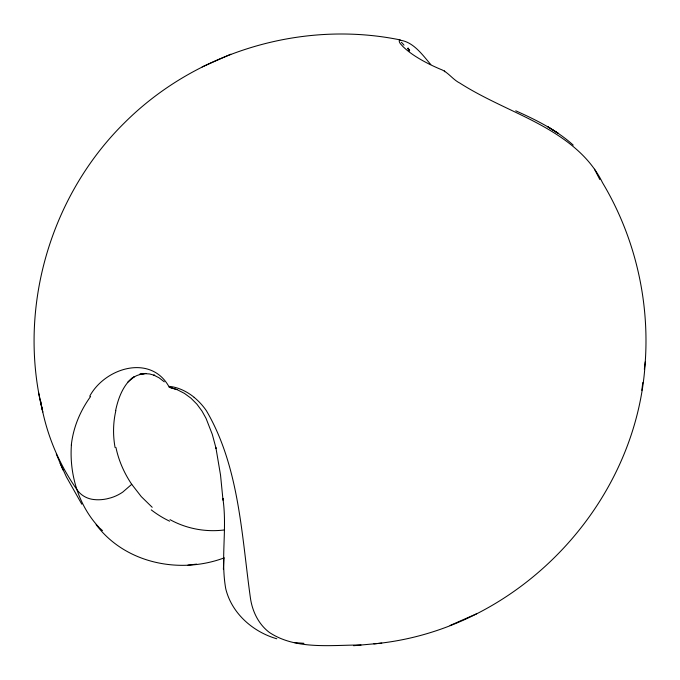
<?xml version="1.0" encoding="UTF-8"?>
<svg xmlns="http://www.w3.org/2000/svg" width="680" height="680" viewBox="0 0 680 680"><rect width="100%" height="100%" fill="white"/><g stroke="black" fill="none" stroke-linecap="round" stroke-linejoin="round"><path stroke-width="1.02" d="M373.873 643.875C517.063 630.632 637.101 505.308 645.252 361.862C649.587 299.6 634.601 236.24 602.505 182.682C586.696 150.144 554.2 131.138 522.962 115.855C501.662 105.442 479.859 95.88 459.833 83.087C452.531 79.458 447.95 71.791 440.232 69.139C436.483 67.549 432.777 65.866 429.123 64.056C419.789 59.288 410.575 53.924 402.993 46.605C401.6 44.803 398.548 42.678 399.33 40.12C413.168 41.42 422.374 54.766 430.797 64.566M276.794 638.775C252.926 631.924 231.71 613.369 225.743 588.736C220.456 559.028 227.383 528.411 222.878 498.397L223.006 500.098L220.541 475.15L215.908 447.738L216.07 448.392L212.27 434.308L206.04 418.361L201.952 411.009L196.919 404.175L190.987 398.2L184.407 393.372L177.097 389.64L169.286 387.251C151.172 353.634 105.179 367.557 89.709 396.219M223.38 569.219L224 557.727M71.4 445.119C69.241 474.691 78.761 505.988 99.314 527.697M644.334 369.282L645.252 361.862M641.835 390.354L642.795 382.576M115.608 410.601C118.142 398.633 122.655 386.274 132.047 377.961M444.712 71.715L444.388 70.831M115.966 447.525C118.685 460.683 124.228 473.178 131.725 484.313L122.757 492.099A29.436 19.618 -22 0 1 111.12 497.743L106.794 498.865A32.691 21.794 -22 0 1 94.01 499.554C87.431 498.916 81.226 495.584 77.333 490.204A306.034 255.221 -16.6 0 1 40.723 401.319M170.025 386.945L169.286 387.251M127.814 382.126L134.096 376.916L132.583 377.765L136.782 375.581L141.261 374.094L145.919 373.447L139.723 374.263L144.619 373.635L149.634 373.966L154.7 375.377L153.807 375.122L159.103 377.817L164.296 381.828M400.333 39.941C302.065 19.762 195.525 51.867 124.559 122.74C50.023 196.087 17.272 308.89 42.466 410.558M230.809 54.205L202.19 66.903M450.092 625.472L476.629 613.768M223.958 557.965C179.775 574.354 125.281 563.473 96.135 524.663M224.264 529.966C205.691 532.312 186.43 528.734 170.043 519.656M187.969 565.123L196.596 564.128M194.131 397.35A53.006 40.842 60 0 1 206.355 410.661C239.351 466.829 241.578 535.202 250.452 598.238C252.374 611.422 258.561 624.257 269.348 632.417C295.698 650.004 330.999 644.997 361.012 644.997M353.634 645.702L381.735 643.127M303.943 643.322L294.652 642.634M169.269 386.359C178.475 387.286 187.017 391.561 194.148 397.307M169.464 387.286L177.097 389.64M515.755 110.797C536.129 119.952 556.538 129.999 573.231 145.129M102.51 530.646L99.943 528.292M152.209 507.297L141.27 496.604L131.725 484.313M409.657 50.583L407.719 48.526L409.581 50.541L408.034 47.999L409.572 51.008M81.821 504.22L66.445 476.986L60.172 463.301M594.507 169.235L599.828 179.545M56.296 453.976L62.985 469.973M38.53 392.479L42.823 411.995M115.081 447.534A229.602 143.828 6.1 0 1 115.855 410.635M71.306 445.102A250.623 154.828 7.7 0 1 90.584 396.525M401.361 42.288A250.614 16.218 65.9 0 1 404.005 45.16M169.609 521.178A260.652 151.326 -79 0 1 151.24 509.864M558.365 133.45L548.054 126.913L558.365 133.45"/></g></svg>
